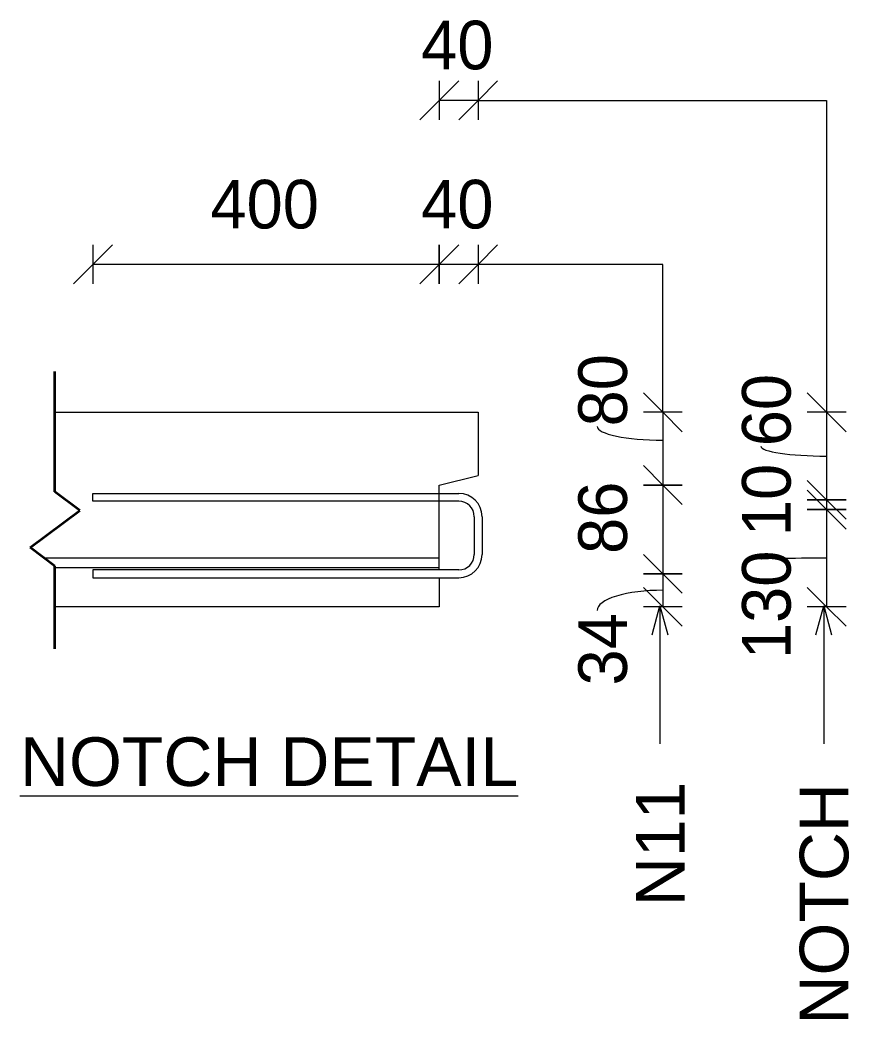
# Model space of a CAD drawing. Header units: millimetres. Extents: x -20701 to -6422, y 1067 to 18539.
# Drawn here: x -12179 to -11326, y 17512 to 18539 of the extents above; entities that cross this region are included whole.
import ezdxf

# ---------------------------------------------------------------- set-up
doc = ezdxf.new("R2010")
doc.units = ezdxf.units.MM
doc.layers.add('A-DETL', color=90, linetype='Continuous', lineweight=18)
doc.layers.add('G-ANNO-TEXT', color=231, linetype='Continuous', lineweight=9)
doc.styles.add('Arial_1', font='arial.ttf', dxfattribs={"height": 50})
doc.styles.add('Nirmala UI Semilight_1', font='NirmalaS.ttf', dxfattribs={"height": 50})

msp = doc.modelspace()

# ---------------------------------------------------------------- linework, layer by layer
at = {"layer": 'A-DETL', "color": 7}
for p, q in [((-11747.6, 18456.1), (-11727.6, 18476.1)), ((-11747.6, 18476.1), (-11747.6, 18456.1)), ((-11687.6, 18476.1), (-11707.6, 18456.1)), ((-11707.6, 18476.1), (-11707.6, 18456.1)), ((-11747.6, 18456.1), (-11767.6, 18436.1)), ((-11707.6, 18456.1), (-11747.6, 18456.1)), ((-11747.6, 18456.1), (-11747.6, 18436.1)), ((-11707.6, 18456.1), (-11727.6, 18436.1)), ((-11707.6, 18456.1), (-11707.6, 18436.1)), ((-11707.6, 18456.1), (-11349.4, 18456.1)), ((-11349.4, 18456.1), (-11349.4, 18135.4)), ((-12103.6, 18307.5), (-12103.6, 18287.5)), ((-12103.6, 18287.5), (-12083.6, 18307.5)), ((-11747.6, 18287.5), (-11747.6, 18307.5)), ((-11747.6, 18307.5), (-11747.6, 18287.5)), ((-11747.6, 18287.5), (-11727.6, 18307.5)), ((-11727.6, 18307.5), (-11747.6, 18287.5)), ((-11707.6, 18307.5), (-11707.6, 18287.5)), ((-11707.6, 18287.5), (-11687.6, 18307.5)), ((-12103.6, 18287.5), (-12123.6, 18267.5)), ((-11747.6, 18287.5), (-12103.6, 18287.5)), ((-12103.6, 18287.5), (-12103.6, 18267.5)), ((-11747.6, 18287.5), (-11767.6, 18267.5)), ((-11767.6, 18267.5), (-11747.6, 18287.5)), ((-11707.6, 18287.5), (-11747.6, 18287.5)), ((-11747.6, 18287.5), (-11747.6, 18267.5)), ((-11747.6, 18267.5), (-11747.6, 18287.5)), ((-11727.6, 18267.5), (-11707.6, 18287.5)), ((-11707.6, 18287.5), (-11707.6, 18267.5)), ((-11517.7, 18287.5), (-11707.6, 18287.5)), ((-11517.7, 18135.4), (-11517.7, 18287.5)), ((-11517.7, 18135.4), (-11537.7, 18155.4)), ((-11349.4, 18135.4), (-11369.4, 18155.4)), ((-12142.6, 18135.4), (-11707.6, 18135.4)), ((-11707.6, 18135.4), (-11707.6, 18070.4)), ((-11517.7, 18135.4), (-11537.7, 18135.4)), ((-11497.7, 18115.4), (-11517.7, 18135.4)), ((-11517.7, 18135.4), (-11517.7, 18060.6)), ((-11497.7, 18135.4), (-11517.7, 18135.4)), ((-11349.4, 18135.4), (-11369.4, 18135.4)), ((-11329.4, 18115.4), (-11349.4, 18135.4)), ((-11349.4, 18135.4), (-11349.4, 18045.4)), ((-11329.4, 18135.4), (-11349.4, 18135.4)), ((-11517.7, 18060.6), (-11537.7, 18080.6)), ((-11537.7, 18080.6), (-11517.7, 18060.6)), ((-11747.6, 18060.4), (-11707.6, 18070.4)), ((-11747.6, 17973.4), (-11747.6, 18060.4)), ((-11517.7, 18060.6), (-11537.7, 18060.6)), ((-11537.7, 18060.6), (-11517.7, 18060.6)), ((-11517.7, 18060.6), (-11497.7, 18060.6)), ((-11497.7, 18060.6), (-11517.7, 18060.6)), ((-11517.7, 18060.6), (-11497.7, 18040.6)), ((-11497.7, 18040.6), (-11517.7, 18060.6)), ((-11517.7, 18060.6), (-11517.7, 17969.4)), ((-11349.4, 18045.4), (-11369.4, 18065.4)), ((-11369.4, 18065.4), (-11349.4, 18045.4)), ((-11349.4, 18035.4), (-11369.4, 18055.4)), ((-11369.4, 18055.4), (-11349.4, 18035.4)), ((-12103.6, 18044.1), (-12103.6, 18052.1)), ((-12103.6, 18052.1), (-11727.6, 18052.1)), ((-11349.4, 18045.4), (-11369.4, 18045.4)), ((-11369.4, 18045.4), (-11349.4, 18045.4)), ((-11349.4, 18045.4), (-11329.4, 18045.4)), ((-11329.4, 18045.4), (-11349.4, 18045.4)), ((-11349.4, 18045.4), (-11329.4, 18025.4)), ((-11329.4, 18025.4), (-11349.4, 18045.4)), ((-11349.4, 18045.4), (-11349.4, 18035.4)), ((-11727.6, 18044.1), (-12103.6, 18044.1)), ((-11349.4, 18035.4), (-11369.4, 18035.4)), ((-11369.4, 18035.4), (-11349.4, 18035.4)), ((-11349.4, 18035.4), (-11329.4, 18035.4)), ((-11329.4, 18035.4), (-11349.4, 18035.4)), ((-11349.4, 18035.4), (-11329.4, 18015.4)), ((-11329.4, 18015.4), (-11349.4, 18035.4)), ((-11349.4, 18035.4), (-11349.4, 17935.4)), ((-11711.6, 18028.1), (-11711.6, 17989.4)), ((-11703.6, 18028.1), (-11703.6, 17989.4)), ((-11747.6, 17985.6), (-12153.6, 17985.6)), ((-11517.7, 17969.4), (-11537.7, 17989.4)), ((-11537.7, 17989.4), (-11517.7, 17969.4)), ((-11747.6, 17975.6), (-12142.6, 17975.6)), ((-11727.6, 17973.4), (-12103.6, 17973.4)), ((-12103.6, 17973.4), (-12103.6, 17965.4)), ((-12103.6, 17965.4), (-11727.6, 17965.4)), ((-11747.6, 17965.4), (-11747.6, 17935.4)), ((-11517.7, 17969.4), (-11537.7, 17969.4)), ((-11537.7, 17969.4), (-11517.7, 17969.4)), ((-11517.7, 17969.4), (-11497.7, 17969.4)), ((-11497.7, 17969.4), (-11517.7, 17969.4)), ((-11517.7, 17969.4), (-11497.7, 17949.4)), ((-11497.7, 17949.4), (-11517.7, 17969.4)), ((-11517.7, 17969.4), (-11517.7, 17935.4)), ((-11517.7, 17935.4), (-11537.7, 17955.4)), ((-11349.4, 17935.4), (-11369.4, 17955.4)), ((-11747.6, 17935.4), (-12142.6, 17935.4)), ((-11517.7, 17935.4), (-11537.7, 17935.4)), ((-11528.7, 17906.5), (-11520.7, 17936.5)), ((-11520.7, 17936.5), (-11520.7, 17796)), ((-11520.7, 17936.5), (-11512.6, 17906.5)), ((-11497.7, 17935.4), (-11517.7, 17935.4)), ((-11517.7, 17935.4), (-11497.7, 17915.4)), ((-11349.4, 17935.4), (-11369.4, 17935.4)), ((-11360.4, 17906.5), (-11352.3, 17936.5)), ((-11352.3, 17936.5), (-11352.3, 17796)), ((-11352.3, 17936.5), (-11344.3, 17906.5)), ((-11329.4, 17935.4), (-11349.4, 17935.4)), ((-11349.4, 17935.4), (-11329.4, 17915.4)), ((-11520.7, 17796), (-11520.7, 17794.6)), ((-11352.3, 17796), (-11352.3, 17794.7))]:
    msp.add_line(p, q, dxfattribs=at)
at = {"layer": 'A-DETL', "color": 250, "lineweight": 35}
for p, q in [((-12142.6, 18053.5), (-12142.6, 18177.5)), ((-12117.2, 18034.5), (-12142.6, 18053.5)), ((-12168, 17996.4), (-12117.2, 18034.5)), ((-12142.6, 17977.3), (-12168, 17996.4)), ((-12142.6, 17892.3), (-12142.6, 17977.3))]:
    msp.add_line(p, q, dxfattribs=at)
at = {"layer": 'A-DETL', "color": 7}
for centre, radius, start, end in [((-11727.6, 18028.1), 24, 0, 90), ((-11727.6, 18028.1), 16, 0, 90), ((-11727.6, 17989.4), 16, 270, 0), ((-11727.6, 17989.4), 24, 270, 0)]:
    msp.add_arc(centre, radius, start, end, dxfattribs=at)
for centre, ratio, start_param, end_param in [((-11517.7, 18120.9), 0.209345, 3.141593, 4.712389), ((-11349.4, 18100.5), 0.149102, 3.141593, 4.712389), ((-11349.4, 17984.5), 0.013219, 1.570796, 3.141593), ((-11517.7, 17931.8), 0.305683, 1.570796, 3.141593)]:
    msp.add_ellipse(centre, major_axis=(67.6, 0), ratio=ratio, start_param=start_param, end_param=end_param, dxfattribs=at)

# ---------------------------------------------------------------- texts
at = {"layer": 'G-ANNO-TEXT', "color": 7, "char_height": 50, "attachment_point": 1}
for s, insert, width, style in [('40', (-11766.2, 18538), 91.392, 'Nirmala UI Semilight_1'), ('400', (-11982.8, 18374.4), 136.287, 'Nirmala UI Semilight_1'), ('40', (-11766.2, 18374.4), 91.392, 'Nirmala UI Semilight_1'), ('\\LNOTCH DETAIL', (-12178.6, 17801.3), 622.11, 'Arial_1')]:
    msp.add_mtext(s, dxfattribs=dict(at, insert=insert, width=width, style=style))
at = {"layer": 'G-ANNO-TEXT', "color": 7, "char_height": 50, "attachment_point": 1, "rotation": 90}
for s, insert, width, style in [('80', (-11604.6, 18120.9), 89.789, 'Nirmala UI Semilight_1'), ('60', (-11436.3, 18100.5), 89.789, 'Nirmala UI Semilight_1'), ('10', (-11436.3, 18008.1), 76.962, 'Nirmala UI Semilight_1'), ('86', (-11604.6, 17989.8), 89.789, 'Nirmala UI Semilight_1'), ('130', (-11436.3, 17881.7), 121.856, 'Nirmala UI Semilight_1'), ('34', (-11604.6, 17854.6), 91.392, 'Nirmala UI Semilight_1'), ('N11', (-11545.4, 17627.6), 153.924, 'Arial_1'), ('NOTCH', (-11377, 17506), 301.435, 'Arial_1')]:
    msp.add_mtext(s, dxfattribs=dict(at, insert=insert, width=width, style=style))

doc.saveas('drawing.dxf')
